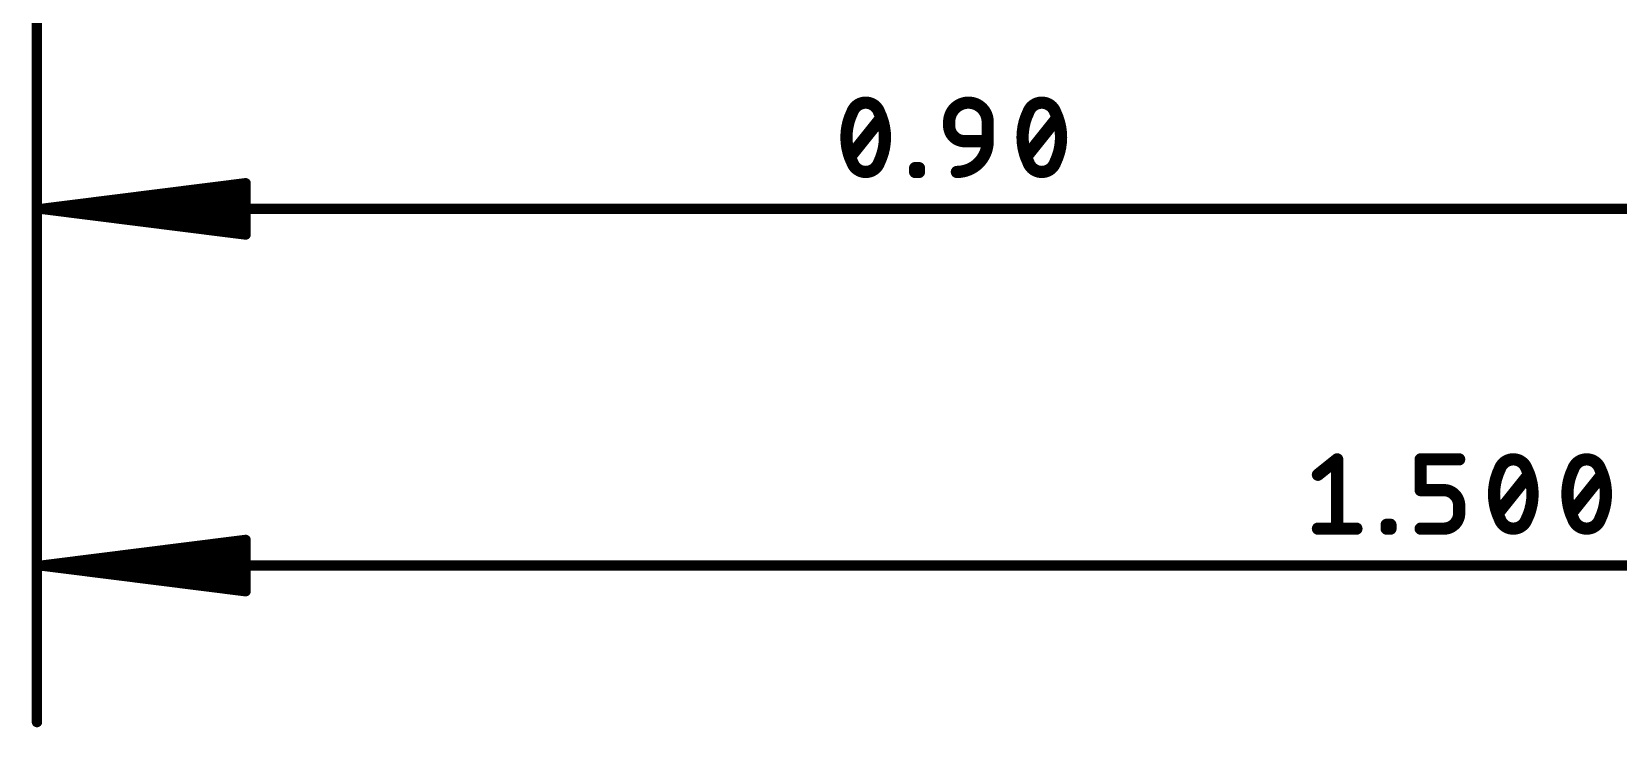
# Model space of a CAD drawing. Extents: x -22.2 to 64.4, y -24.7 to 14.1.
# Drawn here: x -0.07 to 19.7, y -9 to -0.33 of the extents above; entities that cross this region are included whole.
import ezdxf

# ---------------------------------------------------------------- set-up
doc = ezdxf.new("R2010")
doc.units = 0
doc.layers.add('47', color=253, linetype='CONTINUOUS')

msp = doc.modelspace()

# ---------------------------------------------------------------- linework, layer by layer
at = {"layer": '47'}
for points, const_width in [([(0, 6.985), (0, -4.49)], 0.13), ([(0, 0), (0, -8.935)], 0.13), ([(10.135, -1.8879), (10.5188, -1.4081)], 0.1524), ([(11.3671, -1.5041), (11.3671, -1.4561)], 0.1524), ([(11.8469, -1.4561), (11.8469, -1.696)], 0.1524), ([(12.3295, -1.8879), (12.7133, -1.4081)], 0.1524), ([(11.8469, -1.696), (11.5591, -1.696)], 0.1524), ([(10.943, -2.0798), (10.943, -2.0318)], 0.1524), ([(10.943, -2.0318), (10.9909, -2.0318)], 0.1524), ([(10.9909, -2.0318), (10.9909, -2.0798)], 0.1524), ([(0.065, -2.54), (2.6, -2.2208)], 0.13), ([(2.6, -2.2208), (2.6, -2.8592)], 0.13), ([(10.9909, -2.0798), (10.943, -2.0798)], 0.1524), ([(0.065, -2.54), (2.6, -2.28)], 0.13), ([(0.065, -2.54), (2.6, -2.41)], 0.13), ([(22.795, -2.54), (0.065, -2.54)], 0.13), ([(2.6, -2.8592), (0.065, -2.54)], 0.13), ([(2.6, -2.67), (0.065, -2.54)], 0.13), ([(2.6, -2.8), (0.065, -2.54)], 0.13), ([(15.962, -5.8531), (16.2019, -5.6612)], 0.1524), ([(16.2019, -5.6612), (16.2019, -6.5248)], 0.1524), ([(17.2421, -6.045), (17.2421, -5.6612)], 0.1524), ([(17.2421, -5.6612), (17.7219, -5.6612)], 0.1524), ([(18.2045, -6.3329), (18.5883, -5.8531)], 0.1524), ([(19.1189, -6.3329), (19.5027, -5.8531)], 0.1524), ([(17.53, -6.045), (17.2421, -6.045)], 0.1524), ([(17.7219, -6.3329), (17.7219, -6.2369)], 0.1524), ([(15.962, -6.5248), (16.4418, -6.5248)], 0.1524), ([(16.818, -6.5248), (16.818, -6.4768)], 0.1524), ([(16.818, -6.4768), (16.8659, -6.4768)], 0.1524), ([(16.8659, -6.5248), (16.818, -6.5248)], 0.1524), ([(16.8659, -6.4768), (16.8659, -6.5248)], 0.1524), ([(17.2421, -6.5248), (17.53, -6.5248)], 0.1524), ([(0.065, -6.985), (2.6, -6.6658)], 0.13), ([(0.065, -6.985), (2.6, -6.725)], 0.13), ([(2.6, -6.6658), (2.6, -7.3042)], 0.13), ([(0.065, -6.985), (2.6, -6.855)], 0.13), ([(0.065, -6.985), (38.035, -6.985)], 0.13), ([(2.6, -7.3042), (0.065, -6.985)], 0.13), ([(2.6, -7.115), (0.065, -6.985)], 0.13), ([(2.6, -7.245), (0.065, -6.985)], 0.13)]:
    msp.add_lwpolyline(points, dxfattribs=dict(at, const_width=const_width))
for points, const_width in [([(10.3269, -1.2162, 0.3205), (10.159, -1.3361)], 0.1524), ([(10.4948, -1.3361, 0.3205), (10.3269, -1.2162)], 0.1524), ([(10.3269, -1.1781, 1), (10.3269, -1.2543)], 0.0762), ([(10.3269, -1.2543, 1), (10.3269, -1.1781)], 0.0762), ([(11.8469, -1.4561, 1), (11.3671, -1.4561)], 0.1524), ([(12.5214, -1.2162, 0.3205), (12.3535, -1.3361)], 0.1524), ([(12.6894, -1.3361, 0.3205), (12.5214, -1.2162)], 0.1524), ([(12.5214, -1.1781, 1), (12.5214, -1.2543)], 0.0762), ([(12.5214, -1.2543, 1), (12.5214, -1.1781)], 0.0762), ([(10.159, -1.3361, 0.1139), (10.087, -1.648)], 0.1524), ([(10.1229, -1.3238, 1), (10.195, -1.3485)], 0.0762), ([(10.1932, -1.3528, 1), (10.1247, -1.3195)], 0.0762), ([(10.5668, -1.648, 0.1139), (10.4948, -1.3361)], 0.1524), ([(10.529, -1.3195, 1), (10.4605, -1.3528)], 0.0762), ([(10.4588, -1.3485, 1), (10.5308, -1.3238)], 0.0762), ([(10.5485, -1.4319, 1), (10.489, -1.3843)], 0.0762), ([(11.4052, -1.4561, 1), (11.329, -1.4561)], 0.0762), ([(11.885, -1.4561, 1), (11.8088, -1.4561)], 0.0762), ([(12.3535, -1.3361, 0.1139), (12.2815, -1.648)], 0.1524), ([(12.3175, -1.3238, 1), (12.3896, -1.3485)], 0.0762), ([(12.3878, -1.3528, 1), (12.3193, -1.3195)], 0.0762), ([(12.7613, -1.648, 0.1139), (12.6894, -1.3361)], 0.1524), ([(12.7236, -1.3195, 1), (12.6551, -1.3528)], 0.0762), ([(12.6533, -1.3485, 1), (12.7254, -1.3238)], 0.0762), ([(12.7431, -1.4319, 1), (12.6836, -1.3843)], 0.0762), ([(10.087, -1.648, 0.1139), (10.159, -1.9599)], 0.1524), ([(10.1251, -1.648, 1), (10.0489, -1.648)], 0.0762), ([(10.4948, -1.9599, 0.1139), (10.5668, -1.648)], 0.1524), ([(10.6049, -1.648, 1), (10.5287, -1.648)], 0.0762), ([(11.329, -1.4561, 1), (11.4052, -1.4561)], 0.0762), ([(11.3671, -1.5041, 0.4142), (11.5591, -1.696)], 0.1524), ([(11.4052, -1.5041, 1), (11.329, -1.5041)], 0.0762), ([(11.329, -1.5041, 1), (11.4052, -1.5041)], 0.0762), ([(11.8088, -1.4561, 1), (11.885, -1.4561)], 0.0762), ([(12.2815, -1.648, 0.1139), (12.3535, -1.9599)], 0.1524), ([(12.3196, -1.648, 1), (12.2434, -1.648)], 0.0762), ([(12.6894, -1.9599, 0.1139), (12.7613, -1.648)], 0.1524), ([(12.7994, -1.648, 1), (12.7232, -1.648)], 0.0762), ([(10.0489, -1.648, 1), (10.1251, -1.648)], 0.0762), ([(10.5287, -1.648, 1), (10.6049, -1.648)], 0.0762), ([(11.4631, -2.0798, 0.4142), (11.8469, -1.696)], 0.1524), ([(11.5591, -1.6579, 1), (11.5591, -1.7341)], 0.0762), ([(11.5591, -1.7341, 1), (11.5591, -1.6579)], 0.0762), ([(11.885, -1.696, 1), (11.8088, -1.696)], 0.0762), ([(11.8088, -1.696, 1), (11.885, -1.696)], 0.0762), ([(11.8469, -1.7341, 1), (11.8469, -1.6579)], 0.0762), ([(12.2434, -1.648, 1), (12.3196, -1.648)], 0.0762), ([(12.7232, -1.648, 1), (12.7994, -1.648)], 0.0762), ([(10.1052, -1.8641, 1), (10.1647, -1.9117)], 0.0762), ([(10.195, -1.9475, 1), (10.1229, -1.9722)], 0.0762), ([(10.159, -1.9599, 0.3205), (10.3269, -2.0798)], 0.1524), ([(10.1247, -1.9766, 1), (10.1932, -1.9432)], 0.0762), ([(10.3269, -2.0798, 0.3205), (10.4948, -1.9599)], 0.1524), ([(10.4605, -1.9432, 1), (10.529, -1.9766)], 0.0762), ([(10.5308, -1.9722, 1), (10.4588, -1.9475)], 0.0762), ([(10.9811, -2.0318, 1), (10.9049, -2.0318)], 0.0762), ([(10.943, -1.9937, 1), (10.943, -2.0699)], 0.0762), ([(11.029, -2.0318, 1), (10.9528, -2.0318)], 0.0762), ([(10.9909, -2.0699, 1), (10.9909, -1.9937)], 0.0762), ([(12.2998, -1.8641, 1), (12.3593, -1.9117)], 0.0762), ([(12.3535, -1.9599, 0.3205), (12.5214, -2.0798)], 0.1524), ([(12.3895, -1.9475, 1), (12.3175, -1.9722)], 0.0762), ([(12.3193, -1.9766, 1), (12.3878, -1.9432)], 0.0762), ([(12.5214, -2.0798, 0.3205), (12.6894, -1.9599)], 0.1524), ([(12.6551, -1.9432, 1), (12.7236, -1.9766)], 0.0762), ([(12.7254, -1.9722, 1), (12.6533, -1.9475)], 0.0762), ([(2.6325, -2.2208, 1), (2.5675, -2.2208)], 0.065), ([(2.6041, -2.253, 1), (2.5959, -2.1885)], 0.065), ([(10.3269, -2.0417, 1), (10.3269, -2.1179)], 0.0762), ([(10.3269, -2.1179, 1), (10.3269, -2.0417)], 0.0762), ([(10.943, -2.0417, 1), (10.943, -2.1179)], 0.0762), ([(10.9049, -2.0798, 1), (10.9811, -2.0798)], 0.0762), ([(10.9528, -2.0798, 1), (11.029, -2.0798)], 0.0762), ([(10.9909, -2.1179, 1), (10.9909, -2.0417)], 0.0762), ([(11.4631, -2.0417, 1), (11.4631, -2.1179)], 0.0762), ([(12.5214, -2.0417, 1), (12.5214, -2.1179)], 0.0762), ([(12.5214, -2.1179, 1), (12.5214, -2.0417)], 0.0762), ([(2.6033, -2.3123, 1), (2.5967, -2.2477)], 0.065), ([(2.6017, -2.4425, 1), (2.5983, -2.3775)], 0.065), ([(0.065, -2.5075, 1), (0.065, -2.5725)], 0.065), ([(0.0691, -2.5078, 1), (0.0609, -2.5722)], 0.065), ([(0.0633, -2.5075, 1), (0.0667, -2.5725)], 0.065), ([(0.0667, -2.5075, 1), (0.0633, -2.5725)], 0.065), ([(0.0683, -2.5077, 1), (0.0617, -2.5723)], 0.065), ([(0.0617, -2.5077, 1), (0.0683, -2.5723)], 0.065), ([(0.0609, -2.5078, 1), (0.0691, -2.5722)], 0.065), ([(2.5967, -2.8323, 1), (2.6033, -2.7677)], 0.065), ([(2.5983, -2.7025, 1), (2.6017, -2.6375)], 0.065), ([(2.5675, -2.8592, 1), (2.6325, -2.8592)], 0.065), ([(2.5959, -2.8915, 1), (2.6041, -2.827)], 0.065), ([(-0.0325, -4.49, 1), (0.0325, -4.49)], 0.065), ([(16.24, -5.6612, 1), (16.1638, -5.6612)], 0.0762), ([(16.2257, -5.691, 1), (16.1781, -5.6314)], 0.0762), ([(17.2802, -5.6612, 1), (17.204, -5.6612)], 0.0762), ([(17.2421, -5.6231, 1), (17.2421, -5.6993)], 0.0762), ([(17.7219, -5.6993, 1), (17.7219, -5.6231)], 0.0762), ([(18.2285, -5.7811, 0.1139), (18.1565, -6.093)], 0.1524), ([(18.3964, -5.6612, 0.3205), (18.2285, -5.7811)], 0.1524), ([(18.1925, -5.7688, 1), (18.2645, -5.7935)], 0.0762), ([(18.2627, -5.7978, 1), (18.1943, -5.7645)], 0.0762), ([(18.5643, -5.7811, 0.3205), (18.3964, -5.6612)], 0.1524), ([(18.3964, -5.6231, 1), (18.3964, -5.6993)], 0.0762), ([(18.3964, -5.6993, 1), (18.3964, -5.6231)], 0.0762), ([(18.6363, -6.093, 0.1139), (18.5643, -5.7811)], 0.1524), ([(18.5986, -5.7645, 1), (18.5301, -5.7978)], 0.0762), ([(18.5283, -5.7935, 1), (18.6004, -5.7688)], 0.0762), ([(19.1429, -5.7811, 0.1139), (19.0709, -6.093)], 0.1524), ([(19.3108, -5.6612, 0.3205), (19.1429, -5.7811)], 0.1524), ([(19.1069, -5.7688, 1), (19.1789, -5.7935)], 0.0762), ([(19.1771, -5.7978, 1), (19.1087, -5.7645)], 0.0762), ([(19.4787, -5.7811, 0.3205), (19.3108, -5.6612)], 0.1524), ([(19.3108, -5.6231, 1), (19.3108, -5.6993)], 0.0762), ([(19.3108, -5.6993, 1), (19.3108, -5.6231)], 0.0762), ([(19.5507, -6.093, 0.1139), (19.4787, -5.7811)], 0.1524), ([(19.513, -5.7645, 1), (19.4445, -5.7978)], 0.0762), ([(19.4427, -5.7935, 1), (19.5148, -5.7688)], 0.0762), ([(15.9382, -5.8234, 1), (15.9858, -5.8829)], 0.0762), ([(18.6181, -5.8769, 1), (18.5586, -5.8293)], 0.0762), ([(19.5325, -5.8769, 1), (19.473, -5.8293)], 0.0762), ([(17.2421, -6.0069, 1), (17.2421, -6.0831)], 0.0762), ([(17.204, -6.045, 1), (17.2802, -6.045)], 0.0762), ([(17.7219, -6.2369, 0.4142), (17.53, -6.045)], 0.1524), ([(17.53, -6.0069, 1), (17.53, -6.0831)], 0.0762), ([(17.53, -6.0831, 1), (17.53, -6.0069)], 0.0762), ([(18.1565, -6.093, 0.1139), (18.2285, -6.4049)], 0.1524), ([(18.1946, -6.093, 1), (18.1184, -6.093)], 0.0762), ([(18.1184, -6.093, 1), (18.1946, -6.093)], 0.0762), ([(18.5643, -6.4049, 0.1139), (18.6363, -6.093)], 0.1524), ([(18.6744, -6.093, 1), (18.5982, -6.093)], 0.0762), ([(18.5982, -6.093, 1), (18.6744, -6.093)], 0.0762), ([(19.0709, -6.093, 0.1139), (19.1429, -6.4049)], 0.1524), ([(19.109, -6.093, 1), (19.0328, -6.093)], 0.0762), ([(19.0328, -6.093, 1), (19.109, -6.093)], 0.0762), ([(19.4787, -6.4049, 0.1139), (19.5507, -6.093)], 0.1524), ([(19.5888, -6.093, 1), (19.5126, -6.093)], 0.0762), ([(19.5126, -6.093, 1), (19.5888, -6.093)], 0.0762), ([(17.53, -6.5248, 0.4142), (17.7219, -6.3329)], 0.1524), ([(17.76, -6.2369, 1), (17.6838, -6.2369)], 0.0762), ([(17.6838, -6.2369, 1), (17.76, -6.2369)], 0.0762), ([(17.76, -6.3329, 1), (17.6838, -6.3329)], 0.0762), ([(17.6838, -6.3329, 1), (17.76, -6.3329)], 0.0762), ([(18.1748, -6.3091, 1), (18.2343, -6.3567)], 0.0762), ([(19.0892, -6.3091, 1), (19.1487, -6.3567)], 0.0762), ([(15.962, -6.4867, 1), (15.962, -6.5629)], 0.0762), ([(16.1638, -6.5248, 1), (16.24, -6.5248)], 0.0762), ([(16.4418, -6.5629, 1), (16.4418, -6.4867)], 0.0762), ([(16.8561, -6.4768, 1), (16.7799, -6.4768)], 0.0762), ([(16.818, -6.4387, 1), (16.818, -6.5149)], 0.0762), ([(16.818, -6.4867, 1), (16.818, -6.5629)], 0.0762), ([(16.7799, -6.5248, 1), (16.8561, -6.5248)], 0.0762), ([(16.904, -6.4768, 1), (16.8278, -6.4768)], 0.0762), ([(16.8278, -6.5248, 1), (16.904, -6.5248)], 0.0762), ([(16.8659, -6.5149, 1), (16.8659, -6.4387)], 0.0762), ([(16.8659, -6.5629, 1), (16.8659, -6.4867)], 0.0762), ([(17.2421, -6.4867, 1), (17.2421, -6.5629)], 0.0762), ([(17.53, -6.4867, 1), (17.53, -6.5629)], 0.0762), ([(17.53, -6.5629, 1), (17.53, -6.4867)], 0.0762), ([(18.2285, -6.4049, 0.3205), (18.3964, -6.5248)], 0.1524), ([(18.2645, -6.3925, 1), (18.1925, -6.4172)], 0.0762), ([(18.1943, -6.4216, 1), (18.2627, -6.3882)], 0.0762), ([(18.3964, -6.5248, 0.3205), (18.5643, -6.4049)], 0.1524), ([(18.3964, -6.4867, 1), (18.3964, -6.5629)], 0.0762), ([(18.3964, -6.5629, 1), (18.3964, -6.4867)], 0.0762), ([(18.5301, -6.3882, 1), (18.5986, -6.4216)], 0.0762), ([(18.6004, -6.4172, 1), (18.5283, -6.3925)], 0.0762), ([(19.1429, -6.4049, 0.3205), (19.3108, -6.5248)], 0.1524), ([(19.1789, -6.3925, 1), (19.1069, -6.4172)], 0.0762), ([(19.1087, -6.4216, 1), (19.1771, -6.3882)], 0.0762), ([(19.3108, -6.5248, 0.3205), (19.4787, -6.4049)], 0.1524), ([(19.3108, -6.4867, 1), (19.3108, -6.5629)], 0.0762), ([(19.3108, -6.5629, 1), (19.3108, -6.4867)], 0.0762), ([(19.4445, -6.3882, 1), (19.513, -6.4216)], 0.0762), ([(19.5148, -6.4172, 1), (19.4427, -6.3925)], 0.0762), ([(2.6325, -6.6658, 1), (2.5675, -6.6658)], 0.065), ([(2.6041, -6.698, 1), (2.5959, -6.6335)], 0.065), ([(2.6033, -6.7573, 1), (2.5967, -6.6927)], 0.065), ([(2.6017, -6.8875, 1), (2.5983, -6.8225)], 0.065), ([(0.065, -6.9525, 1), (0.065, -7.0175)], 0.065), ([(0.0691, -6.9528, 1), (0.0609, -7.0172)], 0.065), ([(0.0633, -6.9525, 1), (0.0667, -7.0175)], 0.065), ([(0.0667, -6.9525, 1), (0.0633, -7.0175)], 0.065), ([(0.0683, -6.9527, 1), (0.0617, -7.0173)], 0.065), ([(0.0617, -6.9527, 1), (0.0683, -7.0173)], 0.065), ([(0.0609, -6.9528, 1), (0.0691, -7.0172)], 0.065), ([(2.5983, -7.1475, 1), (2.6017, -7.0825)], 0.065), ([(2.5675, -7.3042, 1), (2.6325, -7.3042)], 0.065), ([(2.5959, -7.3365, 1), (2.6041, -7.272)], 0.065), ([(2.5967, -7.2773, 1), (2.6033, -7.2127)], 0.065), ([(-0.0325, -8.935, 1), (0.0325, -8.935)], 0.065)]:
    msp.add_lwpolyline(points, format="xyb", dxfattribs=dict(at, const_width=const_width))

doc.saveas('drawing.dxf')
